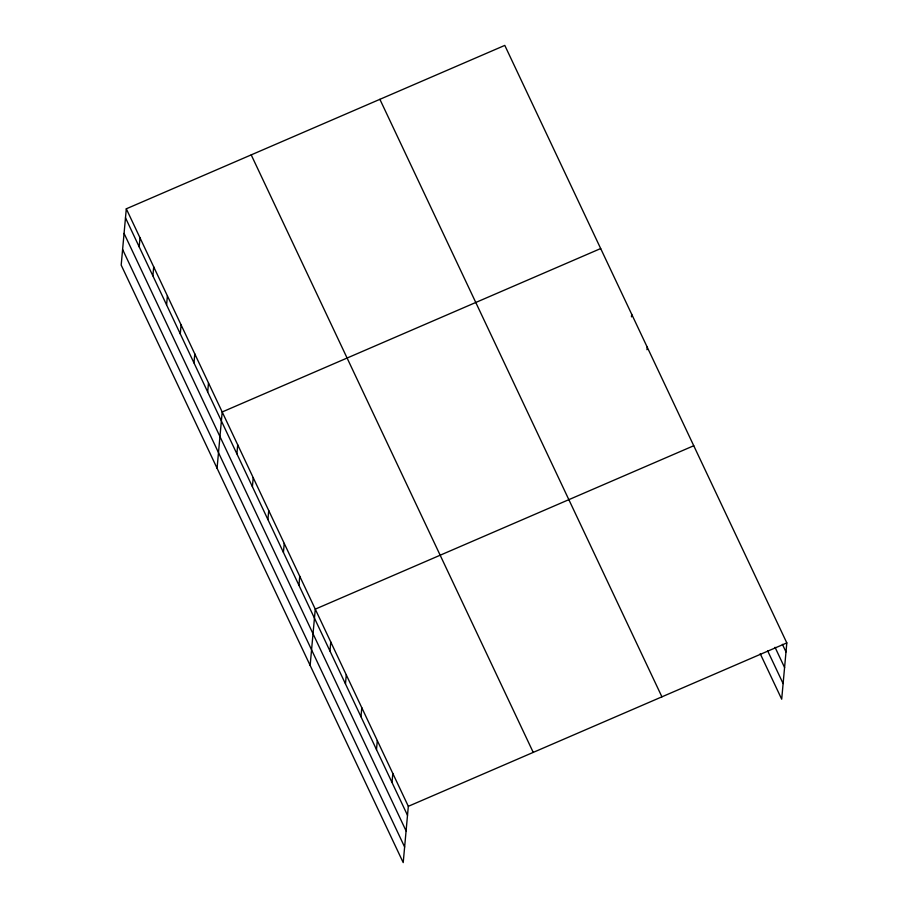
<?xml version="1.0" encoding="UTF-8"?>
<svg xmlns="http://www.w3.org/2000/svg" width="908" height="908" viewBox="0 0 908 908"><rect width="100%" height="100%" fill="white"/><g stroke="black" fill="none" stroke-linecap="round" stroke-linejoin="round"><path stroke-width="1.36" d="M126.303 208.806L121.184 265.091L403.209 862.6L408.328 806.315L126.303 208.806L504.791 45.4L786.816 642.909L781.697 699.194L760.212 653.692M139.185 246.828L140.002 237.828M152.884 275.85L153.702 266.85M166.584 304.872L167.401 295.872M180.283 333.894L181.101 324.894M193.983 362.916L194.8 353.916M207.682 391.938L208.499 382.938M217.069 468.244L222.199 411.96L600.676 248.554M236.886 453.818L237.703 444.818M252.401 486.688L253.219 477.687M267.905 519.546L268.734 510.546M283.421 552.404L284.238 543.415M298.936 585.274L299.754 576.274M310.139 665.416L315.269 609.143L693.746 445.737M329.956 651.002L330.773 642.001M345.471 683.86L346.289 674.871M360.975 716.73L361.804 707.729M376.491 749.588L377.308 740.587M392.006 782.446L392.824 773.457M631.469 316.847L631.696 314.281M646.984 349.716L647.211 347.14M408.328 806.315L786.816 642.909M782.412 644.328L785.999 651.91M775.035 647.29L784.58 667.516M767.601 650.73L783.116 683.588M379.885 99.324L661.921 696.833M251.21 154.882L533.234 752.391M125.486 217.806L407.51 815.316M124.067 233.413L406.092 830.922M122.603 249.484L404.627 846.994"/></g></svg>
